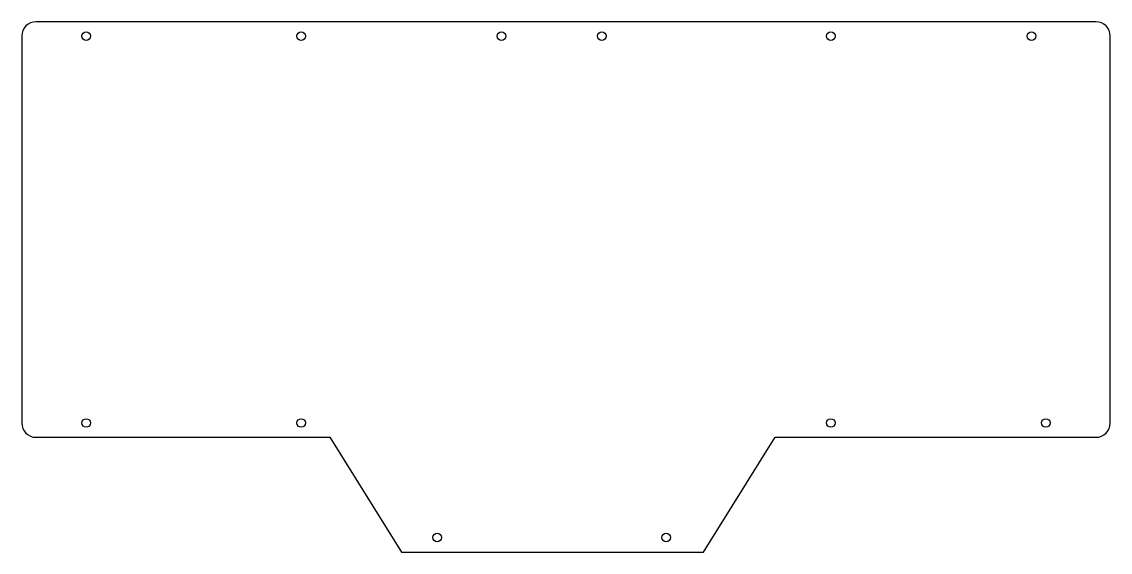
# Model space of a CAD drawing. Header units: millimetres. Extents: x -5 to 375, y -175 to 10.
import ezdxf

# ---------------------------------------------------------------- set-up
doc = ezdxf.new("R2010")
doc.units = ezdxf.units.MM
doc.layers.get('0').update_dxf_attribs({"linetype": 'CONTINUOUS'})

msp = doc.modelspace()

# ---------------------------------------------------------------- linework, layer by layer
msp.add_lwpolyline([(370, 10), (0, 10, 0.414214), (-5, 5), (-5, -130, 0.414214), (0, -135), (102.55, -135), (127.61, -175.1), (232.96, -175.1), (258.02, -135), (370, -135, 0.414214), (375, -130), (375, 5, 0.414214)], format="xyb", close=True)
for centre in [(17.5, 5), (92.5, 5), (162.5, 5), (197.5, 5), (277.5, 5), (347.5, 5), (17.5, -130), (92.5, -130), (277.5, -130), (352.5, -130), (140, -170), (220, -170)]:
    msp.add_circle(centre, 1.5)

doc.saveas('drawing.dxf')
